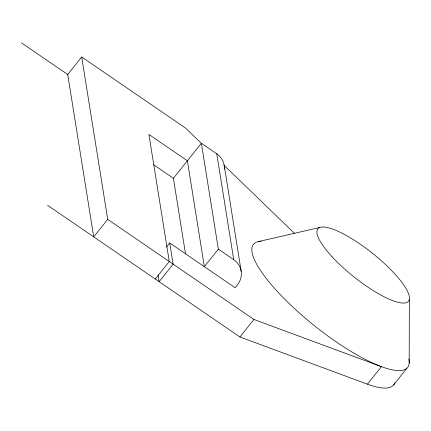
<?xml version="1.0" encoding="UTF-8"?>
<svg xmlns="http://www.w3.org/2000/svg" width="431" height="431" viewBox="0 0 431 431"><rect width="100%" height="100%" fill="white"/><g stroke="black" fill="none" stroke-linecap="round" stroke-linejoin="round"><path stroke-width="0.65" d="M409.186 363.101L409.337 299.335M393.632 384.931L406.961 368.128M81.701 56.994L67.721 74.515L93.726 236.888L107.712 219.374L81.701 56.994L185.664 128.163L201.6 143.577M185.492 253.746L173.402 178.294L201.374 143.259L216.761 153.792A19.336 17.967 -9.1 0 1 224.368 169.221M166.436 247.087L169.722 242.965L235.127 287.741L237.459 284.821A19.336 17.967 -9.1 0 0 233.726 259.688L216.761 153.792M155.284 279.029L169.27 261.515L148.916 134.434L187.388 160.774L204.348 266.67L218.334 249.156L201.374 143.259M239.927 336.977L253.913 319.457L381.408 366.652L367.422 384.166L239.927 336.977L47.561 205.28M258.589 241.549L319.754 227.487M21.55 42.906L68.082 74.762M153.619 164.744L173.402 178.294M218.334 249.156L233.726 259.688M107.712 219.374L253.913 319.457M223.818 165.062L294.33 233.252M224.233 165.52L241.193 271.417M169.722 242.965L173.117 264.149L159.131 281.664L158.069 275.048M394.78 382.766A98.618 25.515 38.6 0 1 367.422 384.166M408.863 358.813A98.618 25.515 38.6 0 1 314.921 326.095A98.618 25.515 38.6 0 1 261.278 241.247M332.085 256.774A58.013 15.01 38.6 0 0 408.41 301.328A58.013 15.01 38.6 0 0 348.975 237.002A58.013 15.01 38.6 0 0 332.085 256.774"/></g></svg>
